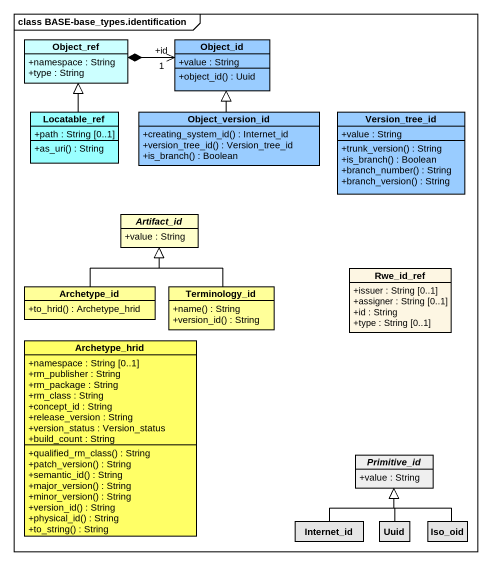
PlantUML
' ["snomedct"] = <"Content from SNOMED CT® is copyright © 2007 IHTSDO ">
@startuml
mainframe class BASE-base_types.identification
hide circle
hide empty members
skinparam classAttributeIconSize 0
class Object_ref #CCFFFF {
  +namespace : String
  +type : String
}
class Object_id #99CCFF {
  +value : String
  +object_id() : Uuid
}
class Locatable_ref #99FFFF {
  +path : String [0..1]
  +as_uri() : String
}
class Object_version_id #99CCFF {
  +creating_system_id() : Internet_id
  +version_tree_id() : Version_tree_id
  +is_branch() : Boolean
}
class Version_tree_id #99CCFF {
  +value : String
  +trunk_version() : String
  +is_branch() : Boolean
  +branch_number() : String
  +branch_version() : String
}
abstract class Artifact_id #FFFFCC {
  +value : String
}
class Archetype_id #FFFF99 {
  +to_hrid() : Archetype_hrid
}
class Terminology_id #FFFF99 {
  +name() : String
  +version_id() : String
}
class Rwe_id_ref {
  +issuer : String [0..1]
  +assigner : String [0..1]
  +id : String
  +type : String [0..1]
}
class Archetype_hrid #FFFF66 {
  +namespace : String [0..1]
  +rm_publisher : String
  +rm_package : String
  +rm_class : String
  +concept_id : String
  +release_version : String
  +version_status : Version_status
  +build_count : String
  +qualified_rm_class() : String
  +patch_version() : String
  +semantic_id() : String
  +major_version() : String
  +minor_version() : String
  +version_id() : String
  +physical_id() : String
  +to_string() : String
}
abstract class Primitive_id #EFEFEF {
  +value : String
}
class Internet_id #E5E5E5
class Uuid #E5E5E5
class Iso_oid #E5E5E5
Object_ref *-right-> "+id\n1" Object_id
Locatable_ref -up-|> Object_ref
Object_version_id -up-|> Object_id
Archetype_id -up-|> Artifact_id
Terminology_id -up-|> Artifact_id
Internet_id -up-|> Primitive_id
Uuid -up-|> Primitive_id
Iso_oid -up-|> Primitive_id
@enduml
